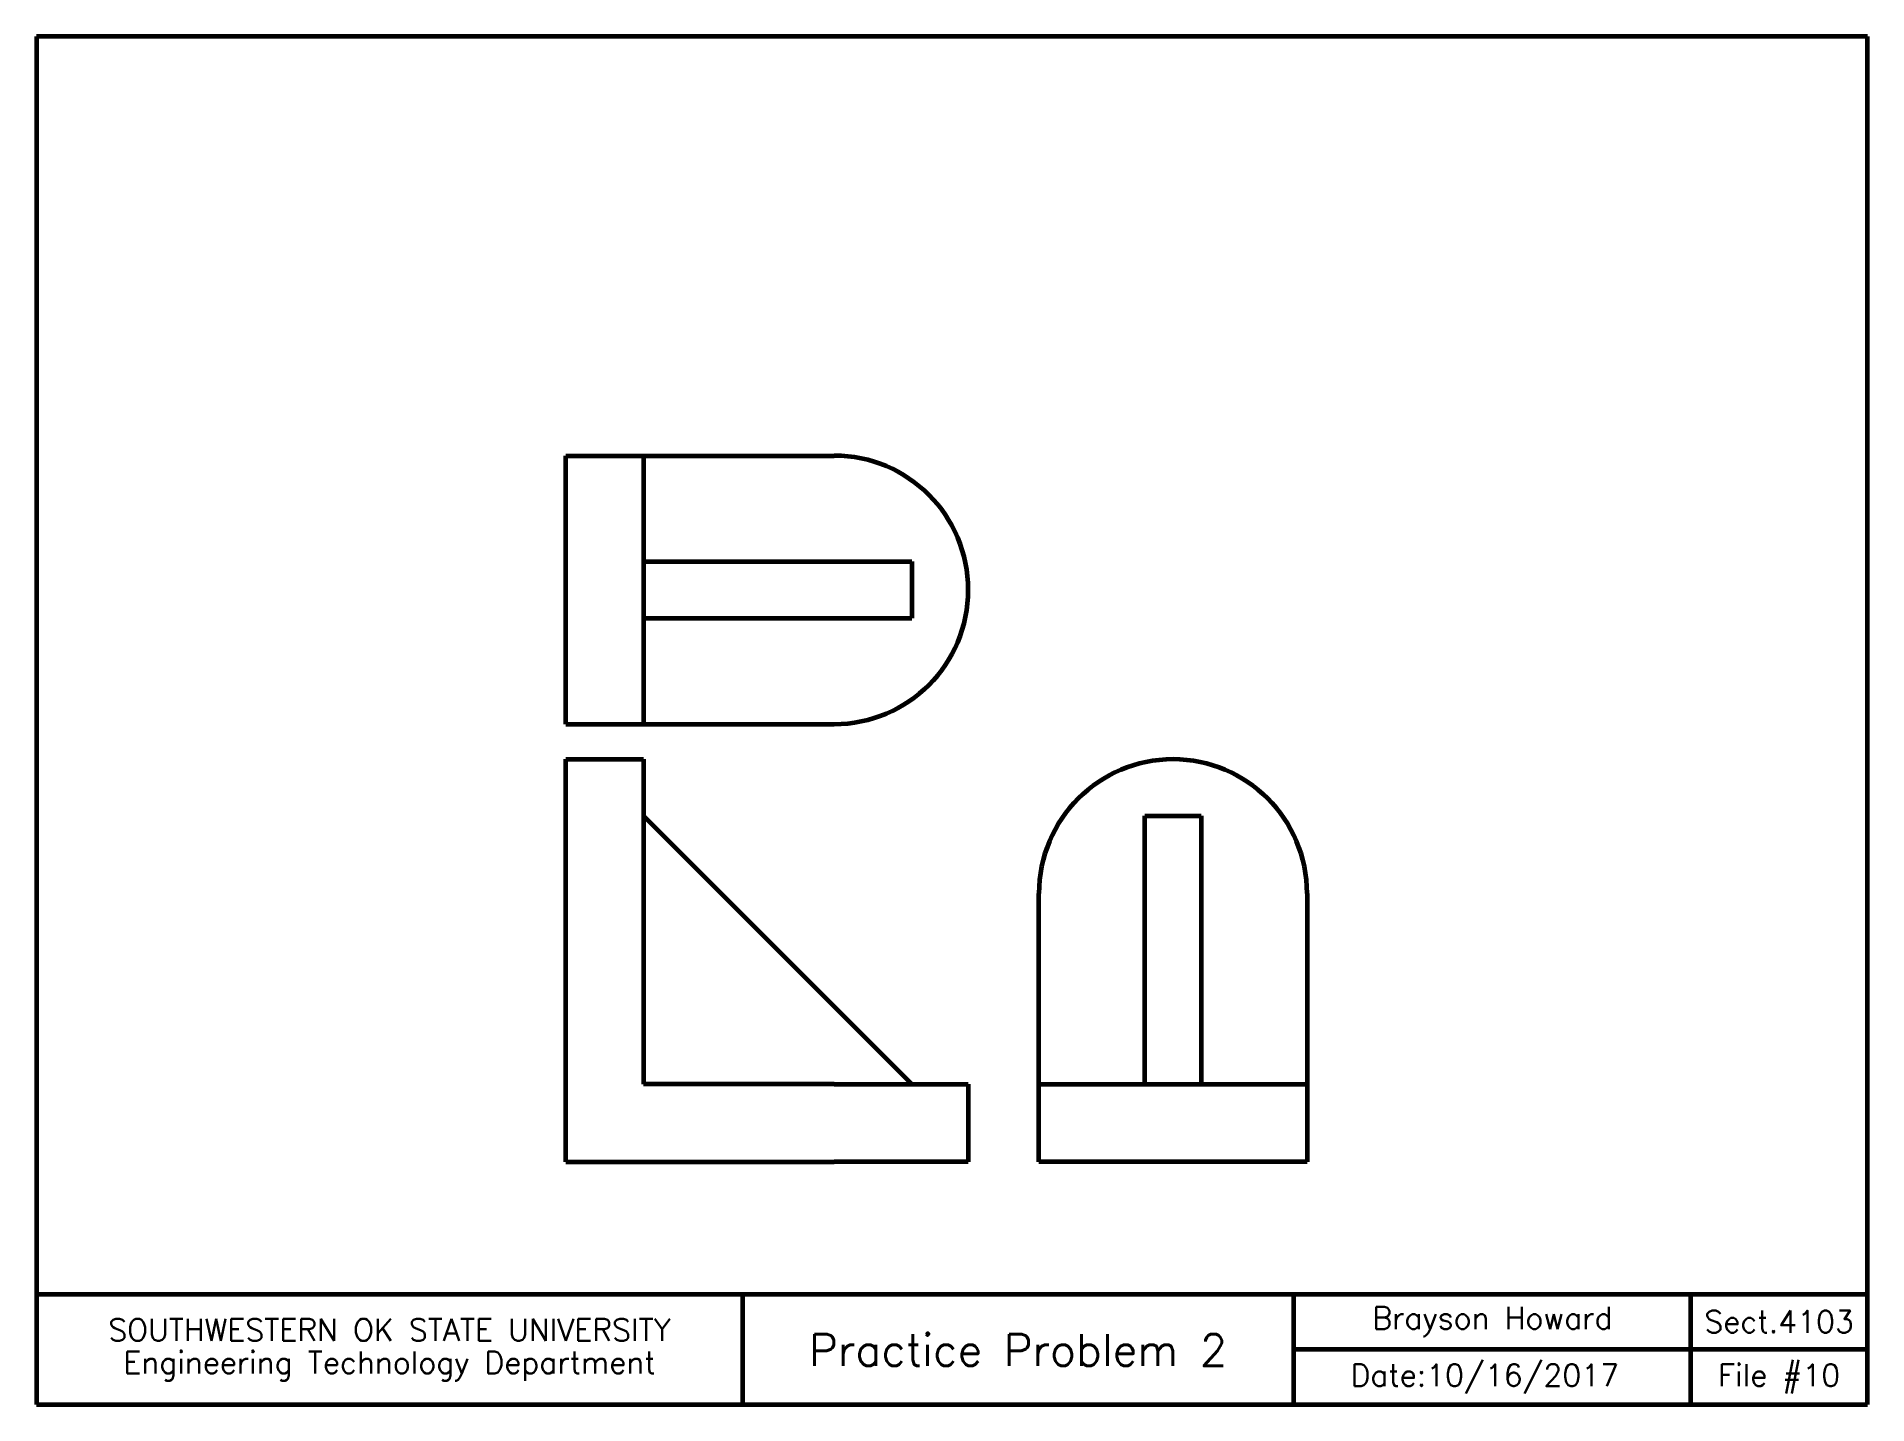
# Model space of a CAD drawing. Header units: inches. Extents: x 83.2 to 93.6, y -23 to -15.2.
import ezdxf
from ezdxf.enums import TextEntityAlignment as Align

# ---------------------------------------------------------------- set-up
doc = ezdxf.new("R2010")
doc.units = ezdxf.units.IN
doc.header["$MEASUREMENT"] = 0
doc.layers.add('Borders', color=1, linetype='Continuous', lineweight=60)
doc.layers.add('Object', color=7, linetype='Continuous', lineweight=60)
doc.layers.add('Text', color=5, linetype='Continuous')
doc.styles.add('Romans', font='romans.shx')

msp = doc.modelspace()

# ---------------------------------------------------------------- linework, layer by layer
at = {"layer": 'Borders'}
for p, q in [((93.625, -15.25), (83.25, -15.25)), ((83.25, -15.25), (83.25, -23)), ((93.625, -23), (93.625, -15.25)), ((83.25, -22.375), (93.625, -22.375)), ((87.25, -22.375), (87.25, -23)), ((90.375, -23), (90.375, -22.375)), ((92.625, -23), (92.625, -22.375)), ((90.375, -22.6875), (93.625, -22.6875)), ((83.25, -23), (93.625, -23))]:
    msp.add_line(p, q, dxfattribs=at)
at = {"layer": 'Object'}
for p, q in [((86.25, -19.145), (86.25, -17.625)), ((86.25, -17.625), (87.77, -17.625)), ((86.69, -17.625), (86.69, -19.145)), ((86.69, -18.225), (88.21, -18.225)), ((88.21, -18.225), (88.21, -18.545)), ((86.69, -18.545), (88.21, -18.545)), ((86.25, -19.145), (87.77, -19.145)), ((86.25, -20.105), (86.25, -19.345)), ((86.25, -19.345), (86.69, -19.345)), ((86.69, -19.345), (86.69, -20.105)), ((88.21, -21.185), (86.69, -19.665)), ((89.53, -21.185), (89.53, -19.665)), ((89.53, -19.665), (89.85, -19.665)), ((89.85, -19.665), (89.85, -21.185)), ((86.25, -21.625), (86.25, -20.105)), ((86.69, -20.105), (86.69, -21.185)), ((88.93, -21.185), (88.93, -20.105)), ((90.45, -20.105), (90.45, -21.185)), ((87.77, -21.185), (86.69, -21.185)), ((87.77, -21.185), (88.53, -21.185)), ((88.53, -21.185), (88.53, -21.625)), ((88.93, -21.625), (88.93, -21.185)), ((88.93, -21.185), (90.45, -21.185)), ((89.53, -21.185), (89.85, -21.185)), ((90.45, -21.185), (90.45, -21.625)), ((86.25, -21.625), (87.77, -21.625)), ((88.53, -21.625), (87.77, -21.625)), ((90.45, -21.625), (88.93, -21.625))]:
    msp.add_line(p, q, dxfattribs=at)
for centre, start, end in [((87.77, -18.385), 270, 90), ((89.69, -20.105), 0, 180)]:
    msp.add_arc(centre, 0.76, start, end, dxfattribs=at)

# ---------------------------------------------------------------- texts
at = {"layer": 'Text', "style": 'Romans'}
for s, height, p in [('Brayson Howard', 0.125, (91.5, -22.53125)), ('Sect.4103', 0.125, (93.125, -22.53125)), ('SOUTHWESTERN OK STATE UNIVERSITY', 0.125, (85.25, -22.57754)), ('Practice Problem 2', 0.18, (88.8125, -22.6875)), ('Engineering Technology Department', 0.125, (85.25, -22.77992)), ('Date:10/16/2017 ', 0.125, (91.5, -22.84375)), ('File #10', 0.125, (93.125, -22.84375))]:
    msp.add_text(s, height=height, dxfattribs=at).set_placement(p, align=Align.MIDDLE)

doc.saveas('drawing.dxf')
